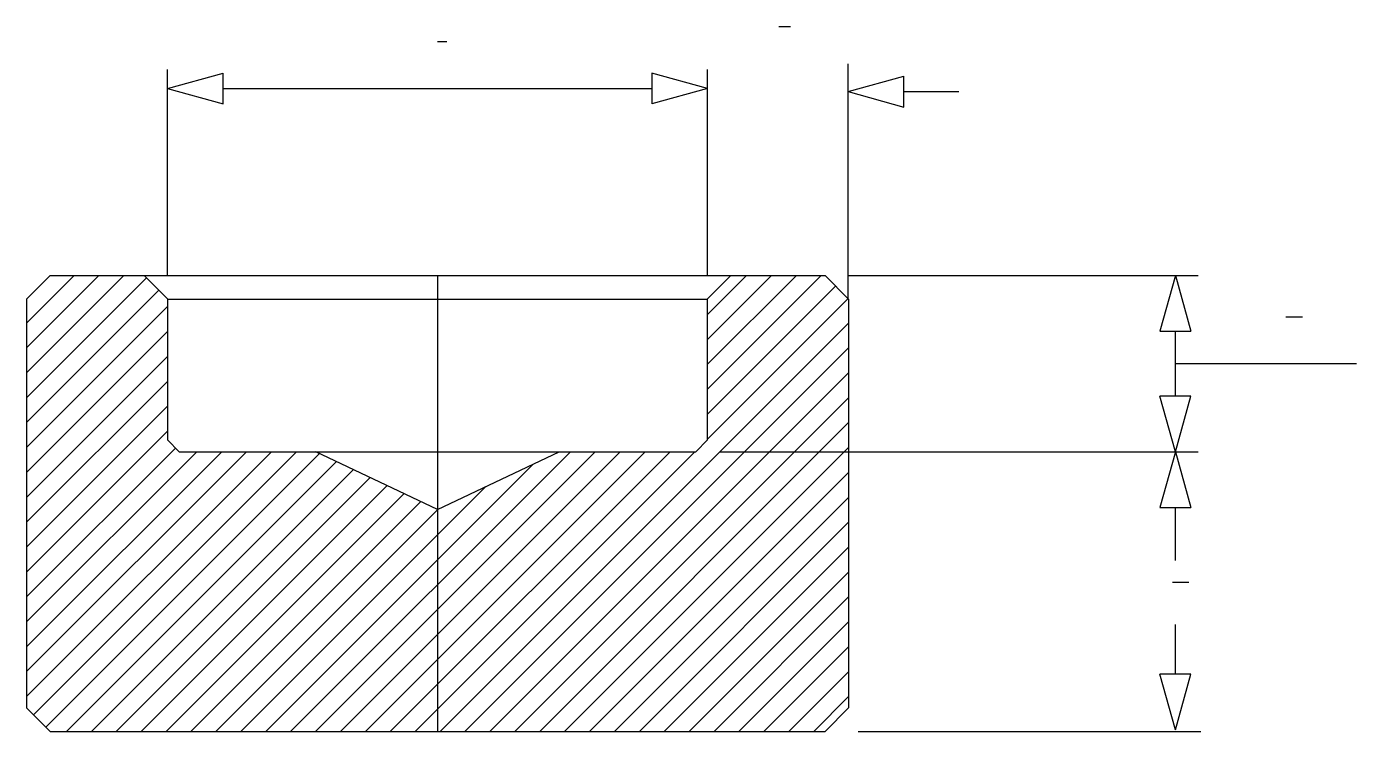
# Model space of a CAD drawing. Extents: x 694 to 1260, y 574 to 875.
import ezdxf

# ---------------------------------------------------------------- set-up
doc = ezdxf.new("R2010")
doc.units = 0
doc.header["$MEASUREMENT"] = 0
doc.layers.get('0').update_dxf_attribs({"linetype": 'CONTINUOUS'})
doc.layers.add('1', color=7, linetype='CONTINUOUS')

msp = doc.modelspace()

# ---------------------------------------------------------------- linework, layer by layer
at = {"color": 4, "linetype": 'Continuous'}
for p, q in [((693.66, 748.36), (713.85, 768.55)), ((693.66, 737.75), (724.45, 768.55)), ((693.66, 727.15), (735.06, 768.55)), ((693.66, 716.54), (744.7, 767.58)), ((983.66, 720.16), (1032.04, 768.55)), ((983.66, 730.77), (1021.44, 768.55)), ((983.66, 741.38), (1010.83, 768.55)), ((983.66, 751.98), (1000.22, 768.55)), ((693.66, 705.93), (750, 762.28)), ((983.66, 709.56), (1038.15, 764.05)), ((693.66, 695.33), (753.66, 755.33)), ((983.66, 698.95), (1043.46, 758.75)), ((869.73, 574.41), (1043.66, 748.34)), ((693.66, 684.72), (753.66, 744.72)), ((880.33, 574.41), (1043.66, 737.74)), ((693.66, 674.11), (753.66, 734.11)), ((890.94, 574.41), (1043.66, 727.13)), ((693.66, 663.51), (753.66, 723.51)), ((901.55, 574.41), (1043.66, 716.52)), ((693.66, 652.9), (753.66, 712.9)), ((693.66, 642.29), (753.66, 702.29)), ((912.15, 574.41), (1043.66, 705.92)), ((693.66, 631.69), (757.09, 695.12)), ((693.66, 621.08), (766.13, 693.55)), ((693.66, 610.47), (776.73, 693.55)), ((693.66, 599.87), (787.34, 693.55)), ((693.66, 589.26), (797.95, 693.55)), ((696.54, 581.53), (808.55, 693.55)), ((701.84, 576.23), (818.41, 692.81)), ((806.09, 574.41), (925.22, 693.55)), ((816.69, 574.41), (935.83, 693.55)), ((827.3, 574.41), (946.44, 693.55)), ((837.91, 574.41), (957.04, 693.55)), ((848.51, 574.41), (967.65, 693.55)), ((859.12, 574.41), (978.26, 693.55)), ((922.76, 574.41), (1043.66, 695.31)), ((710.63, 574.41), (825.61, 689.39)), ((721.23, 574.41), (832.8, 685.98)), ((795.48, 574.41), (909.34, 688.27)), ((731.84, 574.41), (839.99, 682.57)), ((933.37, 574.41), (1043.66, 684.7)), ((742.45, 574.41), (847.19, 679.15)), ((753.05, 574.41), (854.38, 675.74)), ((784.87, 574.41), (889.16, 678.69)), ((943.97, 574.41), (1043.66, 674.1)), ((763.66, 574.41), (861.58, 672.33)), ((774.27, 574.41), (868.97, 669.12)), ((954.58, 574.41), (1043.66, 663.49)), ((965.19, 574.41), (1043.66, 652.88)), ((975.79, 574.41), (1043.66, 642.28)), ((986.4, 574.41), (1043.66, 631.67)), ((997.01, 574.41), (1043.66, 621.06)), ((1007.61, 574.41), (1043.66, 610.46)), ((1018.22, 574.41), (1043.66, 599.85)), ((1028.83, 574.41), (1043.66, 589.24))]:
    msp.add_line(p, q, dxfattribs=at)
at = {"layer": '1', "color": 5, "linetype": 'Continuous'}
for p, q in [((1014.01, 874.61), (1019.01, 874.61)), ((868.66, 868.23), (872.66, 868.23)), ((1229.92, 751.05), (1236.92, 751.05)), ((1181.58, 638.01), (1188.58, 638.01))]:
    msp.add_line(p, q, dxfattribs=at)
at = {"layer": '1', "color": 3, "linetype": 'Continuous'}
for p, q in [((753.66, 768.55), (753.66, 856.38)), ((983.66, 768.55), (983.66, 856.38)), ((1043.46, 758.75), (1043.46, 858.77)), ((753.66, 848.23), (777.37, 854.79)), ((777.37, 841.67), (777.37, 854.79)), ((983.66, 848.23), (959.94, 854.79)), ((959.94, 854.79), (959.94, 841.67)), ((1043.46, 846.92), (1067.17, 853.47)), ((1067.17, 840.36), (1067.17, 853.47)), ((753.66, 848.23), (777.37, 841.67)), ((777.37, 848.23), (959.94, 848.23)), ((983.66, 848.23), (959.94, 841.67)), ((1043.46, 846.92), (1067.17, 840.36)), ((1067.17, 846.92), (1090.57, 846.92)), ((1043.66, 768.55), (1192.55, 768.55)), ((1182.84, 768.55), (1176.29, 744.84)), ((1182.84, 768.55), (1189.4, 744.84)), ((1176.29, 744.84), (1189.4, 744.84)), ((1182.84, 717.26), (1182.84, 744.84)), ((1182.84, 731.05), (1259.92, 731.05)), ((1182.84, 693.55), (1176.29, 717.26)), ((1189.4, 717.26), (1176.29, 717.26)), ((1182.84, 693.55), (1189.4, 717.26)), ((988.66, 693.55), (1192.55, 693.55)), ((1182.84, 693.55), (1176.29, 669.84)), ((1182.84, 693.55), (1189.4, 669.84)), ((1176.29, 669.84), (1189.4, 669.84)), ((1182.84, 647.27), (1182.84, 669.84)), ((1182.84, 598.75), (1182.84, 619.92)), ((1182.84, 575.04), (1176.29, 598.75)), ((1189.4, 598.75), (1176.29, 598.75)), ((1182.84, 575.04), (1189.4, 598.75)), ((1047.7, 574.41), (1193.65, 574.41))]:
    msp.add_line(p, q, dxfattribs=at)
at = {"layer": '1', "color": 7, "linetype": 'Continuous'}
for p, q in [((703.66, 768.55), (693.66, 758.55)), ((703.66, 768.55), (1033.66, 768.55)), ((743.72, 768.55), (753.66, 758.62)), ((993.59, 768.55), (983.66, 758.62)), ((1033.66, 768.55), (1043.66, 758.55)), ((693.66, 758.55), (693.66, 584.42)), ((753.66, 758.55), (753.66, 698.55)), ((753.66, 758.55), (983.66, 758.55)), ((983.66, 698.55), (983.66, 758.55)), ((1043.66, 758.55), (1043.66, 584.42)), ((758.66, 693.55), (753.66, 698.55)), ((978.66, 693.55), (983.66, 698.55)), ((758.66, 693.55), (978.66, 693.55)), ((868.66, 668.97), (816.84, 693.55)), ((868.66, 668.97), (920.47, 693.55)), ((703.66, 574.41), (693.66, 584.41)), ((1033.66, 574.41), (1043.66, 584.41)), ((703.66, 574.41), (1033.66, 574.41))]:
    msp.add_line(p, q, dxfattribs=at)
at = {"layer": '1', "color": 4, "linetype": 'Continuous'}
msp.add_line((868.66, 768.55), (868.66, 574.41), dxfattribs=at)

doc.saveas('drawing.dxf')
